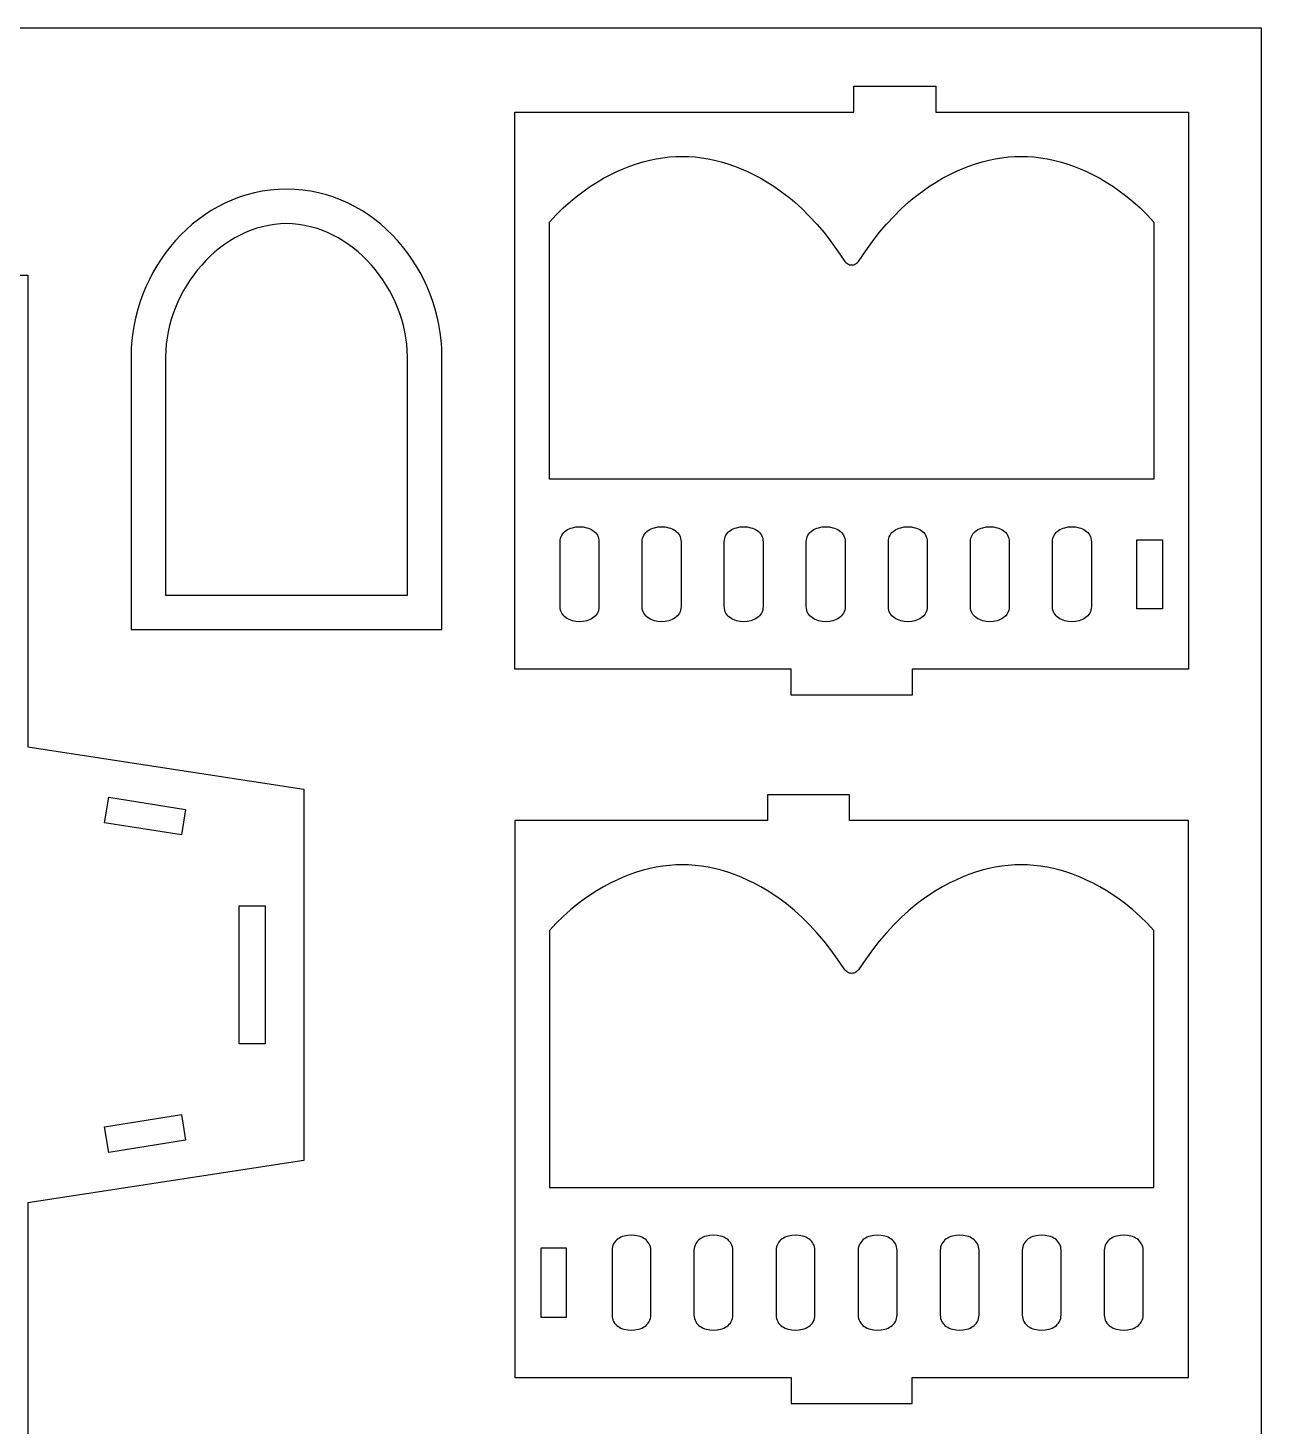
# Model space of a CAD drawing. Extents: x -7719 to 7719, y -4868 to 4868.
# Drawn here: x 818 to 2534, y -383 to 1563 of the extents above; entities that cross this region are included whole.
import ezdxf

# ---------------------------------------------------------------- set-up
doc = ezdxf.new("R2010")
doc.units = 0
doc.header["$MEASUREMENT"] = 0
doc.layers.get('0').update_dxf_attribs({"linetype": 'CONTINUOUS'})

msp = doc.modelspace()

# ---------------------------------------------------------------- linework, layer by layer
for p, q in [((-2514, 1562.6), (2534.3, 1562.6)), ((2534.3, 1562.6), (2534.3, -1562.6)), ((1967.6, 1445.4), (1967.6, 1481.4)), ((1967.6, 1481.4), (2081.8, 1481.4)), ((2081.8, 1481.4), (2081.8, 1445.4)), ((1495.8, 1445.4), (1967.6, 1445.4)), ((1495.8, 670.1), (1495.8, 1445.4)), ((2081.8, 1445.4), (2433.4, 1445.4)), ((2433.4, 1445.4), (2433.4, 670.1)), ((1692.7, 1380.5), (1701.8, 1381.9)), ((1701.8, 1381.9), (1710.9, 1383)), ((1710.9, 1383), (1719.8, 1383.6)), ((1719.8, 1383.6), (1728.7, 1383.9)), ((1728.7, 1383.9), (1737.6, 1383.6)), ((1737.6, 1383.6), (1746.6, 1383)), ((1746.6, 1383), (1755.6, 1381.9)), ((1755.6, 1381.9), (1764.7, 1380.5)), ((2164.5, 1380.5), (2173.6, 1381.9)), ((2173.6, 1381.9), (2182.6, 1383)), ((2182.6, 1383), (2191.6, 1383.6)), ((2191.6, 1383.6), (2200.5, 1383.9)), ((2200.5, 1383.9), (2209.4, 1383.6)), ((2209.4, 1383.6), (2218.3, 1383)), ((2218.3, 1383), (2227.4, 1381.9)), ((2227.4, 1381.9), (2236.5, 1380.5)), ((1628.5, 1358.2), (1637.6, 1362.6)), ((1637.6, 1362.6), (1646.8, 1366.7)), ((1646.8, 1366.7), (1656, 1370.3)), ((1656, 1370.3), (1665.2, 1373.5)), ((1665.2, 1373.5), (1674.4, 1376.2)), ((1674.4, 1376.2), (1683.6, 1378.6)), ((1683.6, 1378.6), (1692.7, 1380.5)), ((1764.7, 1380.5), (1773.9, 1378.6)), ((1773.9, 1378.6), (1783, 1376.2)), ((1783, 1376.2), (1792.2, 1373.5)), ((1792.2, 1373.5), (1801.4, 1370.3)), ((1801.4, 1370.3), (1810.7, 1366.7)), ((1810.7, 1366.7), (1819.8, 1362.6)), ((1819.8, 1362.6), (1829, 1358.2)), ((2100.2, 1358.2), (2109.4, 1362.6)), ((2109.4, 1362.6), (2118.6, 1366.7)), ((2118.6, 1366.7), (2127.8, 1370.3)), ((2127.8, 1370.3), (2137, 1373.5)), ((2137, 1373.5), (2146.2, 1376.2)), ((2146.2, 1376.2), (2155.3, 1378.6)), ((2155.3, 1378.6), (2164.5, 1380.5)), ((2236.5, 1380.5), (2245.6, 1378.6)), ((2245.6, 1378.6), (2254.8, 1376.2)), ((2254.8, 1376.2), (2264, 1373.5)), ((2264, 1373.5), (2273.2, 1370.3)), ((2273.2, 1370.3), (2282.4, 1366.7)), ((2282.4, 1366.7), (2291.6, 1362.6)), ((2291.6, 1362.6), (2300.8, 1358.2)), ((1601.3, 1342.2), (1610.3, 1348)), ((1610.3, 1348), (1619.3, 1353.3)), ((1619.3, 1353.3), (1628.5, 1358.2)), ((1829, 1358.2), (1838.1, 1353.3)), ((1838.1, 1353.3), (1847.2, 1348)), ((1847.2, 1348), (1856.1, 1342.2)), ((2073.1, 1342.2), (2082.1, 1348)), ((2082.1, 1348), (2091.1, 1353.3)), ((2091.1, 1353.3), (2100.2, 1358.2)), ((2300.8, 1358.2), (2309.9, 1353.3)), ((2309.9, 1353.3), (2318.9, 1348)), ((2318.9, 1348), (2327.9, 1342.2)), ((1102.2, 1323.1), (1092.3, 1318.7)), ((1112.4, 1327), (1102.2, 1323.1)), ((1122.8, 1330.4), (1112.4, 1327)), ((1133.4, 1333.2), (1122.8, 1330.4)), ((1144.3, 1335.4), (1133.4, 1333.2)), ((1155.4, 1337), (1144.3, 1335.4)), ((1166.7, 1337.9), (1155.4, 1337)), ((1178.2, 1338.3), (1166.7, 1337.9)), ((1189.7, 1337.9), (1178.2, 1338.3)), ((1201, 1337), (1189.7, 1337.9)), ((1212, 1335.4), (1201, 1337)), ((1222.9, 1333.2), (1212, 1335.4)), ((1233.6, 1330.4), (1222.9, 1333.2)), ((1244, 1327), (1233.6, 1330.4)), ((1254.2, 1323.1), (1244, 1327)), ((1264.1, 1318.7), (1254.2, 1323.1)), ((1573.2, 1321.1), (1583.6, 1329.5)), ((1583.6, 1329.5), (1592.4, 1336.1)), ((1592.4, 1336.1), (1601.3, 1342.2)), ((1856.1, 1342.2), (1865.1, 1336.1)), ((1865.1, 1336.1), (1873.9, 1329.5)), ((1873.9, 1329.5), (1879.4, 1325)), ((1879.4, 1325), (1884.9, 1320.4)), ((2044.3, 1320.4), (2049.8, 1325)), ((2049.8, 1325), (2055.3, 1329.5)), ((2055.3, 1329.5), (2064.2, 1336.1)), ((2064.2, 1336.1), (2073.1, 1342.2)), ((2327.9, 1342.2), (2336.8, 1336.1)), ((2336.8, 1336.1), (2345.6, 1329.5)), ((2345.6, 1329.5), (2356, 1321.1)), ((1073.3, 1308.3), (1064.3, 1302.5)), ((1082.7, 1313.8), (1073.3, 1308.3)), ((1092.3, 1318.7), (1082.7, 1313.8)), ((1273.7, 1313.8), (1264.1, 1318.7)), ((1283, 1308.3), (1273.7, 1313.8)), ((1292.1, 1302.5), (1283, 1308.3)), ((1553.4, 1302.5), (1563.2, 1312.1)), ((1563.2, 1312.1), (1573.2, 1321.1)), ((1884.9, 1320.4), (1895.7, 1310.7)), ((1895.7, 1310.7), (1906.1, 1300.3)), ((2023.1, 1300.3), (2033.5, 1310.7)), ((2033.5, 1310.7), (2044.3, 1320.4)), ((2356, 1321.1), (2366, 1312.1)), ((2366, 1312.1), (2375.8, 1302.5)), ((1047.1, 1289.4), (1039, 1282.2)), ((1055.5, 1296.1), (1047.1, 1289.4)), ((1064.3, 1302.5), (1055.5, 1296.1)), ((1144.9, 1286), (1136.9, 1283.8)), ((1153.1, 1287.8), (1144.9, 1286)), ((1161.3, 1289.1), (1153.1, 1287.8)), ((1169.7, 1289.9), (1161.3, 1289.1)), ((1178.2, 1290.2), (1169.7, 1289.9)), ((1186.6, 1289.9), (1178.2, 1290.2)), ((1195, 1289.1), (1186.6, 1289.9)), ((1203.3, 1287.8), (1195, 1289.1)), ((1211.4, 1286), (1203.3, 1287.8)), ((1219.5, 1283.8), (1211.4, 1286)), ((1300.9, 1296.1), (1292.1, 1302.5)), ((1309.3, 1289.4), (1300.9, 1296.1)), ((1317.4, 1282.2), (1309.3, 1289.4)), ((1543.9, 1292.4), (1553.4, 1302.5)), ((1543.9, 934.5), (1543.9, 1292.4)), ((1906.1, 1300.3), (1916.3, 1289.3)), ((1916.3, 1289.3), (1926.2, 1277.7)), ((2003, 1277.7), (2012.9, 1289.3)), ((2012.9, 1289.3), (2023.1, 1300.3)), ((2375.8, 1302.5), (2385.3, 1292.4)), ((2385.3, 1292.4), (2385.3, 934.5)), ((1023.8, 1266.7), (1016.7, 1258.4)), ((1031.2, 1274.6), (1023.8, 1266.7)), ((1039, 1282.2), (1031.2, 1274.6)), ((1099, 1266), (1091.9, 1261.3)), ((1106.2, 1270.4), (1099, 1266)), ((1113.6, 1274.4), (1106.2, 1270.4)), ((1121.2, 1277.9), (1113.6, 1274.4)), ((1129, 1281.1), (1121.2, 1277.9)), ((1136.9, 1283.8), (1129, 1281.1)), ((1227.4, 1281.1), (1219.5, 1283.8)), ((1235.1, 1277.9), (1227.4, 1281.1)), ((1242.7, 1274.4), (1235.1, 1277.9)), ((1250.1, 1270.4), (1242.7, 1274.4)), ((1257.4, 1266), (1250.1, 1270.4)), ((1264.4, 1261.3), (1257.4, 1266)), ((1325.2, 1274.6), (1317.4, 1282.2)), ((1332.6, 1266.7), (1325.2, 1274.6)), ((1339.6, 1258.4), (1332.6, 1266.7)), ((1926.2, 1277.7), (1935.8, 1265.4)), ((1935.8, 1265.4), (1945.1, 1252.5)), ((1984.1, 1252.5), (1993.4, 1265.4)), ((1993.4, 1265.4), (2003, 1277.7)), ((1010, 1249.8), (1003.7, 1240.9)), ((1016.7, 1258.4), (1010, 1249.8)), ((1078.5, 1250.8), (1072.1, 1245)), ((1085.1, 1256.2), (1078.5, 1250.8)), ((1091.9, 1261.3), (1085.1, 1256.2)), ((1271.2, 1256.2), (1264.4, 1261.3)), ((1277.8, 1250.8), (1271.2, 1256.2)), ((1284.2, 1245), (1277.8, 1250.8)), ((1346.3, 1249.8), (1339.6, 1258.4)), ((1352.6, 1240.9), (1346.3, 1249.8)), ((1945.1, 1252.5), (1954.2, 1238.9)), ((1975, 1238.9), (1984.1, 1252.5)), ((997.8, 1231.7), (992.3, 1222.2)), ((1003.7, 1240.9), (997.8, 1231.7)), ((1054.5, 1226), (1049.1, 1219.1)), ((1060.1, 1232.6), (1054.5, 1226)), ((1066, 1239), (1060.1, 1232.6)), ((1072.1, 1245), (1066, 1239)), ((1290.4, 1239), (1284.2, 1245)), ((1296.2, 1232.6), (1290.4, 1239)), ((1301.9, 1226), (1296.2, 1232.6)), ((1307.2, 1219.1), (1301.9, 1226)), ((1358.5, 1231.7), (1352.6, 1240.9)), ((1364, 1222.2), (1358.5, 1231.7)), ((1954.2, 1238.9), (1955.3, 1237.5)), ((1955.3, 1237.5), (1956.5, 1236.2)), ((1956.5, 1236.2), (1957.7, 1235.2)), ((1957.7, 1235.2), (1959, 1234.3)), ((1959, 1234.3), (1960.3, 1233.6)), ((1960.3, 1233.6), (1961.7, 1233.1)), ((1961.7, 1233.1), (1963.2, 1232.8)), ((1963.2, 1232.8), (1964.6, 1232.7)), ((1964.6, 1232.7), (1966, 1232.8)), ((1966, 1232.8), (1967.5, 1233.1)), ((1967.5, 1233.1), (1968.9, 1233.6)), ((1968.9, 1233.6), (1970.2, 1234.3)), ((1970.2, 1234.3), (1971.5, 1235.2)), ((1971.5, 1235.2), (1972.8, 1236.2)), ((1972.8, 1236.2), (1973.9, 1237.5)), ((1973.9, 1237.5), (1975, 1238.9)), ((554, 1218.4), (818.4, 1218.4)), ((818.4, 1218.4), (818.4, 562.3)), ((987.3, 1212.5), (982.6, 1202.5)), ((992.3, 1222.2), (987.3, 1212.5)), ((1044.1, 1212), (1039.3, 1204.7)), ((1049.1, 1219.1), (1044.1, 1212)), ((1312.3, 1212), (1307.2, 1219.1)), ((1317, 1204.7), (1312.3, 1212)), ((1369.1, 1212.5), (1364, 1222.2)), ((1373.7, 1202.5), (1369.1, 1212.5)), ((978.4, 1192.3), (974.6, 1181.9)), ((982.6, 1202.5), (978.4, 1192.3)), ((1030.8, 1189.4), (1027, 1181.4)), ((1034.9, 1197.1), (1030.8, 1189.4)), ((1039.3, 1204.7), (1034.9, 1197.1)), ((1321.4, 1197.1), (1317, 1204.7)), ((1325.6, 1189.4), (1321.4, 1197.1)), ((1329.3, 1181.4), (1325.6, 1189.4)), ((1377.9, 1192.3), (1373.7, 1202.5)), ((1381.7, 1181.9), (1377.9, 1192.3)), ((971.4, 1171.4), (968.5, 1160.7)), ((974.6, 1181.9), (971.4, 1171.4)), ((1023.6, 1173.4), (1020.5, 1165.1)), ((1027, 1181.4), (1023.6, 1173.4)), ((1332.8, 1173.4), (1329.3, 1181.4)), ((1335.8, 1165.1), (1332.8, 1173.4)), ((1385, 1171.4), (1381.7, 1181.9)), ((1387.8, 1160.7), (1385, 1171.4)), ((966.2, 1149.9), (964.4, 1138.9)), ((968.5, 1160.7), (966.2, 1149.9)), ((1015.5, 1148.3), (1013.6, 1139.8)), ((1017.8, 1156.8), (1015.5, 1148.3)), ((1020.5, 1165.1), (1017.8, 1156.8)), ((1338.5, 1156.8), (1335.8, 1165.1)), ((1340.9, 1148.3), (1338.5, 1156.8)), ((1342.8, 1139.8), (1340.9, 1148.3)), ((1390.1, 1149.9), (1387.8, 1160.7)), ((1392, 1138.9), (1390.1, 1149.9)), ((964.4, 1138.9), (963, 1127.9)), ((1012, 1131.1), (1010.9, 1122.5)), ((1013.6, 1139.8), (1012, 1131.1)), ((1344.3, 1131.1), (1342.8, 1139.8)), ((1345.4, 1122.5), (1344.3, 1131.1)), ((1393.3, 1127.9), (1392, 1138.9)), ((962.2, 1116.8), (962, 1105.6)), ((963, 1127.9), (962.2, 1116.8)), ((1010.3, 1113.7), (1010, 1105)), ((1010.9, 1122.5), (1010.3, 1113.7)), ((1346.1, 1113.7), (1345.4, 1122.5)), ((1346.3, 1105), (1346.1, 1113.7)), ((1394.1, 1116.8), (1393.3, 1127.9)), ((1394.4, 1105.6), (1394.1, 1116.8)), ((962, 1105.6), (961.8, 725.2)), ((1010, 1105), (1009.9, 773.3)), ((1346.4, 773.3), (1346.3, 1105)), ((1394.5, 725.2), (1394.4, 1105.6)), ((2385.3, 934.5), (1543.9, 934.5)), ((1560.3, 854.5), (1561.3, 856.6)), ((1561.3, 856.6), (1562.5, 858.5)), ((1562.5, 858.5), (1563.9, 860.2)), ((1563.9, 860.2), (1565.6, 861.8)), ((1565.6, 861.8), (1567.4, 863.2)), ((1567.4, 863.2), (1569.4, 864.4)), ((1569.4, 864.4), (1571.5, 865.5)), ((1571.5, 865.5), (1573.7, 866.4)), ((1573.7, 866.4), (1576.1, 867.1)), ((1576.1, 867.1), (1580.9, 868.1)), ((1580.9, 868.1), (1586, 868.4)), ((1586, 868.4), (1591, 868.1)), ((1591, 868.1), (1595.9, 867.1)), ((1595.9, 867.1), (1598.2, 866.4)), ((1598.2, 866.4), (1600.5, 865.5)), ((1600.5, 865.5), (1602.6, 864.4)), ((1602.6, 864.4), (1604.6, 863.2)), ((1604.6, 863.2), (1606.4, 861.8)), ((1606.4, 861.8), (1608, 860.2)), ((1608, 860.2), (1609.5, 858.5)), ((1609.5, 858.5), (1610.7, 856.6)), ((1610.7, 856.6), (1611.7, 854.5)), ((1674.5, 854.5), (1675.5, 856.6)), ((1675.5, 856.6), (1676.7, 858.5)), ((1676.7, 858.5), (1678.1, 860.2)), ((1678.1, 860.2), (1679.8, 861.8)), ((1679.8, 861.8), (1681.6, 863.2)), ((1681.6, 863.2), (1683.6, 864.4)), ((1683.6, 864.4), (1685.7, 865.5)), ((1685.7, 865.5), (1687.9, 866.4)), ((1687.9, 866.4), (1690.2, 867.1)), ((1690.2, 867.1), (1695.1, 868.1)), ((1695.1, 868.1), (1700.2, 868.4)), ((1700.2, 868.4), (1705.2, 868.1)), ((1705.2, 868.1), (1710.1, 867.1)), ((1710.1, 867.1), (1712.4, 866.4)), ((1712.4, 866.4), (1714.7, 865.5)), ((1714.7, 865.5), (1716.8, 864.4)), ((1716.8, 864.4), (1718.8, 863.2)), ((1718.8, 863.2), (1720.6, 861.8)), ((1720.6, 861.8), (1722.2, 860.2)), ((1722.2, 860.2), (1723.7, 858.5)), ((1723.7, 858.5), (1724.9, 856.6)), ((1724.9, 856.6), (1725.9, 854.5)), ((1788.7, 854.5), (1789.6, 856.6)), ((1789.6, 856.6), (1790.9, 858.5)), ((1790.9, 858.5), (1792.3, 860.2)), ((1792.3, 860.2), (1793.9, 861.8)), ((1793.9, 861.8), (1795.8, 863.2)), ((1795.8, 863.2), (1797.7, 864.4)), ((1797.7, 864.4), (1799.9, 865.5)), ((1799.9, 865.5), (1802.1, 866.4)), ((1802.1, 866.4), (1804.4, 867.1)), ((1804.4, 867.1), (1809.3, 868.1)), ((1809.3, 868.1), (1814.4, 868.4)), ((1814.4, 868.4), (1819.4, 868.1)), ((1819.4, 868.1), (1824.3, 867.1)), ((1824.3, 867.1), (1826.6, 866.4)), ((1826.6, 866.4), (1828.9, 865.5)), ((1828.9, 865.5), (1831, 864.4)), ((1831, 864.4), (1833, 863.2)), ((1833, 863.2), (1834.8, 861.8)), ((1834.8, 861.8), (1836.4, 860.2)), ((1836.4, 860.2), (1837.9, 858.5)), ((1837.9, 858.5), (1839.1, 856.6)), ((1839.1, 856.6), (1840.1, 854.5)), ((1902.8, 854.5), (1903.8, 856.6)), ((1903.8, 856.6), (1905.1, 858.5)), ((1905.1, 858.5), (1906.5, 860.2)), ((1906.5, 860.2), (1908.1, 861.8)), ((1908.1, 861.8), (1910, 863.2)), ((1910, 863.2), (1911.9, 864.4)), ((1911.9, 864.4), (1914, 865.5)), ((1914, 865.5), (1916.3, 866.4)), ((1916.3, 866.4), (1918.6, 867.1)), ((1918.6, 867.1), (1923.5, 868.1)), ((1923.5, 868.1), (1928.5, 868.4)), ((1928.5, 868.4), (1933.6, 868.1)), ((1933.6, 868.1), (1938.5, 867.1)), ((1938.5, 867.1), (1940.8, 866.4)), ((1940.8, 866.4), (1943, 865.5)), ((1943, 865.5), (1945.2, 864.4)), ((1945.2, 864.4), (1947.1, 863.2)), ((1947.1, 863.2), (1949, 861.8)), ((1949, 861.8), (1950.6, 860.2)), ((1950.6, 860.2), (1952, 858.5)), ((1952, 858.5), (1953.3, 856.6)), ((1953.3, 856.6), (1954.3, 854.5)), ((2017, 854.5), (2018, 856.6)), ((2018, 856.6), (2019.2, 858.5)), ((2019.2, 858.5), (2020.7, 860.2)), ((2020.7, 860.2), (2022.3, 861.8)), ((2022.3, 861.8), (2024.1, 863.2)), ((2024.1, 863.2), (2026.1, 864.4)), ((2026.1, 864.4), (2028.2, 865.5)), ((2028.2, 865.5), (2030.5, 866.4)), ((2030.5, 866.4), (2032.8, 867.1)), ((2032.8, 867.1), (2037.7, 868.1)), ((2037.7, 868.1), (2042.7, 868.4)), ((2042.7, 868.4), (2047.8, 868.1)), ((2047.8, 868.1), (2052.7, 867.1)), ((2052.7, 867.1), (2055, 866.4)), ((2055, 866.4), (2057.2, 865.5)), ((2057.2, 865.5), (2059.3, 864.4)), ((2059.3, 864.4), (2061.3, 863.2)), ((2061.3, 863.2), (2063.1, 861.8)), ((2063.1, 861.8), (2064.8, 860.2)), ((2064.8, 860.2), (2066.2, 858.5)), ((2066.2, 858.5), (2067.5, 856.6)), ((2067.5, 856.6), (2068.4, 854.5)), ((2131.2, 854.5), (2132.2, 856.6)), ((2132.2, 856.6), (2133.4, 858.5)), ((2133.4, 858.5), (2134.9, 860.2)), ((2134.9, 860.2), (2136.5, 861.8)), ((2136.5, 861.8), (2138.3, 863.2)), ((2138.3, 863.2), (2140.3, 864.4)), ((2140.3, 864.4), (2142.4, 865.5)), ((2142.4, 865.5), (2144.7, 866.4)), ((2144.7, 866.4), (2147, 867.1)), ((2147, 867.1), (2151.9, 868.1)), ((2151.9, 868.1), (2156.9, 868.4)), ((2156.9, 868.4), (2162, 868.1)), ((2162, 868.1), (2166.9, 867.1)), ((2166.9, 867.1), (2169.2, 866.4)), ((2169.2, 866.4), (2171.4, 865.5)), ((2171.4, 865.5), (2173.5, 864.4)), ((2173.5, 864.4), (2175.5, 863.2)), ((2175.5, 863.2), (2177.3, 861.8)), ((2177.3, 861.8), (2179, 860.2)), ((2179, 860.2), (2180.4, 858.5)), ((2180.4, 858.5), (2181.6, 856.6)), ((2181.6, 856.6), (2182.6, 854.5)), ((2245.4, 854.5), (2246.4, 856.6)), ((2246.4, 856.6), (2247.6, 858.5)), ((2247.6, 858.5), (2249.1, 860.2)), ((2249.1, 860.2), (2250.7, 861.8)), ((2250.7, 861.8), (2252.5, 863.2)), ((2252.5, 863.2), (2254.5, 864.4)), ((2254.5, 864.4), (2256.6, 865.5)), ((2256.6, 865.5), (2258.8, 866.4)), ((2258.8, 866.4), (2261.2, 867.1)), ((2261.2, 867.1), (2266.1, 868.1)), ((2266.1, 868.1), (2271.1, 868.4)), ((2271.1, 868.4), (2276.2, 868.1)), ((2276.2, 868.1), (2281, 867.1)), ((2281, 867.1), (2283.4, 866.4)), ((2283.4, 866.4), (2285.6, 865.5)), ((2285.6, 865.5), (2287.7, 864.4)), ((2287.7, 864.4), (2289.7, 863.2)), ((2289.7, 863.2), (2291.5, 861.8)), ((2291.5, 861.8), (2293.2, 860.2)), ((2293.2, 860.2), (2294.6, 858.5)), ((2294.6, 858.5), (2295.8, 856.6)), ((2295.8, 856.6), (2296.8, 854.5)), ((1558.9, 847.4), (1559.1, 849.9)), ((1558.9, 757.2), (1558.9, 847.4)), ((1559.1, 849.9), (1559.5, 852.3)), ((1559.5, 852.3), (1560.3, 854.5)), ((1611.7, 854.5), (1612.4, 852.3)), ((1612.4, 852.3), (1612.9, 849.9)), ((1612.9, 849.9), (1613, 847.4)), ((1613, 847.4), (1613, 757.2)), ((1673.1, 847.4), (1673.3, 849.9)), ((1673.1, 757.2), (1673.1, 847.4)), ((1673.3, 849.9), (1673.7, 852.3)), ((1673.7, 852.3), (1674.5, 854.5)), ((1725.9, 854.5), (1726.6, 852.3)), ((1726.6, 852.3), (1727.1, 849.9)), ((1727.1, 849.9), (1727.2, 847.4)), ((1727.2, 847.4), (1727.2, 757.2)), ((1787.3, 847.4), (1787.5, 849.9)), ((1787.3, 757.2), (1787.3, 847.4)), ((1787.5, 849.9), (1787.9, 852.3)), ((1787.9, 852.3), (1788.7, 854.5)), ((1840.1, 854.5), (1840.8, 852.3)), ((1840.8, 852.3), (1841.2, 849.9)), ((1841.2, 849.9), (1841.4, 847.4)), ((1841.4, 847.4), (1841.4, 757.2)), ((1901.5, 847.4), (1901.7, 849.9)), ((1901.5, 757.2), (1901.5, 847.4)), ((1901.7, 849.9), (1902.1, 852.3)), ((1902.1, 852.3), (1902.8, 854.5)), ((1954.3, 854.5), (1955, 852.3)), ((1955, 852.3), (1955.4, 849.9)), ((1955.4, 849.9), (1955.6, 847.4)), ((1955.6, 847.4), (1955.6, 757.2)), ((2015.7, 847.4), (2015.8, 849.9)), ((2015.7, 757.2), (2015.7, 847.4)), ((2015.8, 849.9), (2016.3, 852.3)), ((2016.3, 852.3), (2017, 854.5)), ((2068.4, 854.5), (2069.2, 852.3)), ((2069.2, 852.3), (2069.6, 849.9)), ((2069.6, 849.9), (2069.8, 847.4)), ((2069.8, 847.4), (2069.8, 757.2)), ((2129.9, 847.4), (2130, 849.9)), ((2129.9, 757.2), (2129.9, 847.4)), ((2130, 849.9), (2130.5, 852.3)), ((2130.5, 852.3), (2131.2, 854.5)), ((2182.6, 854.5), (2183.4, 852.3)), ((2183.4, 852.3), (2183.8, 849.9)), ((2183.8, 849.9), (2184, 847.4)), ((2184, 847.4), (2184, 757.2)), ((2244.1, 847.4), (2244.2, 849.9)), ((2244.1, 757.2), (2244.1, 847.4)), ((2244.2, 849.9), (2244.7, 852.3)), ((2244.7, 852.3), (2245.4, 854.5)), ((2296.8, 854.5), (2297.5, 852.3)), ((2297.5, 852.3), (2298, 849.9)), ((2298, 849.9), (2298.2, 847.4)), ((2298.2, 847.4), (2298.2, 757.2)), ((2361.3, 754.2), (2361.3, 850.4)), ((2361.3, 850.4), (2397.3, 850.4)), ((2397.3, 850.4), (2397.3, 754.2)), ((1009.9, 773.3), (1346.4, 773.3)), ((1559.1, 754.7), (1558.9, 757.2)), ((1559.5, 752.3), (1559.1, 754.7)), ((1560.3, 750.1), (1559.5, 752.3)), ((1561.3, 748), (1560.3, 750.1)), ((1562.5, 746.1), (1561.3, 748)), ((1563.9, 744.4), (1562.5, 746.1)), ((1565.6, 742.8), (1563.9, 744.4)), ((1567.4, 741.4), (1565.6, 742.8)), ((1569.4, 740.2), (1567.4, 741.4)), ((1571.5, 739.1), (1569.4, 740.2)), ((1602.6, 740.2), (1600.5, 739.1)), ((1604.6, 741.4), (1602.6, 740.2)), ((1606.4, 742.8), (1604.6, 741.4)), ((1608, 744.4), (1606.4, 742.8)), ((1609.5, 746.1), (1608, 744.4)), ((1610.7, 748), (1609.5, 746.1)), ((1611.7, 750.1), (1610.7, 748)), ((1612.4, 752.3), (1611.7, 750.1)), ((1612.9, 754.7), (1612.4, 752.3)), ((1613, 757.2), (1612.9, 754.7)), ((1673.3, 754.7), (1673.1, 757.2)), ((1673.7, 752.3), (1673.3, 754.7)), ((1674.5, 750.1), (1673.7, 752.3)), ((1675.5, 748), (1674.5, 750.1)), ((1676.7, 746.1), (1675.5, 748)), ((1678.1, 744.4), (1676.7, 746.1)), ((1679.8, 742.8), (1678.1, 744.4)), ((1681.6, 741.4), (1679.8, 742.8)), ((1683.6, 740.2), (1681.6, 741.4)), ((1685.7, 739.1), (1683.6, 740.2)), ((1716.8, 740.2), (1714.7, 739.1)), ((1718.8, 741.4), (1716.8, 740.2)), ((1720.6, 742.8), (1718.8, 741.4)), ((1722.2, 744.4), (1720.6, 742.8)), ((1723.7, 746.1), (1722.2, 744.4)), ((1724.9, 748), (1723.7, 746.1)), ((1725.9, 750.1), (1724.9, 748)), ((1726.6, 752.3), (1725.9, 750.1)), ((1727.1, 754.7), (1726.6, 752.3)), ((1727.2, 757.2), (1727.1, 754.7)), ((1787.5, 754.7), (1787.3, 757.2)), ((1787.9, 752.3), (1787.5, 754.7)), ((1788.7, 750.1), (1787.9, 752.3)), ((1789.6, 748), (1788.7, 750.1)), ((1790.9, 746.1), (1789.6, 748)), ((1792.3, 744.4), (1790.9, 746.1)), ((1793.9, 742.8), (1792.3, 744.4)), ((1795.8, 741.4), (1793.9, 742.8)), ((1797.7, 740.2), (1795.8, 741.4)), ((1799.9, 739.1), (1797.7, 740.2)), ((1831, 740.2), (1828.9, 739.1)), ((1833, 741.4), (1831, 740.2)), ((1834.8, 742.8), (1833, 741.4)), ((1836.4, 744.4), (1834.8, 742.8)), ((1837.9, 746.1), (1836.4, 744.4)), ((1839.1, 748), (1837.9, 746.1)), ((1840.1, 750.1), (1839.1, 748)), ((1840.8, 752.3), (1840.1, 750.1)), ((1841.2, 754.7), (1840.8, 752.3)), ((1841.4, 757.2), (1841.2, 754.7)), ((1901.7, 754.7), (1901.5, 757.2)), ((1902.1, 752.3), (1901.7, 754.7)), ((1902.8, 750.1), (1902.1, 752.3)), ((1903.8, 748), (1902.8, 750.1)), ((1905.1, 746.1), (1903.8, 748)), ((1906.5, 744.4), (1905.1, 746.1)), ((1908.1, 742.8), (1906.5, 744.4)), ((1910, 741.4), (1908.1, 742.8)), ((1911.9, 740.2), (1910, 741.4)), ((1914, 739.1), (1911.9, 740.2)), ((1945.2, 740.2), (1943, 739.1)), ((1947.1, 741.4), (1945.2, 740.2)), ((1949, 742.8), (1947.1, 741.4)), ((1950.6, 744.4), (1949, 742.8)), ((1952, 746.1), (1950.6, 744.4)), ((1953.3, 748), (1952, 746.1)), ((1954.3, 750.1), (1953.3, 748)), ((1955, 752.3), (1954.3, 750.1)), ((1955.4, 754.7), (1955, 752.3)), ((1955.6, 757.2), (1955.4, 754.7)), ((2015.8, 754.7), (2015.7, 757.2)), ((2016.3, 752.3), (2015.8, 754.7)), ((2017, 750.1), (2016.3, 752.3)), ((2018, 748), (2017, 750.1)), ((2019.2, 746.1), (2018, 748)), ((2020.7, 744.4), (2019.2, 746.1)), ((2022.3, 742.8), (2020.7, 744.4)), ((2024.1, 741.4), (2022.3, 742.8)), ((2026.1, 740.2), (2024.1, 741.4)), ((2028.2, 739.1), (2026.1, 740.2)), ((2059.3, 740.2), (2057.2, 739.1)), ((2061.3, 741.4), (2059.3, 740.2)), ((2063.1, 742.8), (2061.3, 741.4)), ((2064.8, 744.4), (2063.1, 742.8)), ((2066.2, 746.1), (2064.8, 744.4)), ((2067.5, 748), (2066.2, 746.1)), ((2068.4, 750.1), (2067.5, 748)), ((2069.2, 752.3), (2068.4, 750.1)), ((2069.6, 754.7), (2069.2, 752.3)), ((2069.8, 757.2), (2069.6, 754.7)), ((2130, 754.7), (2129.9, 757.2)), ((2130.5, 752.3), (2130, 754.7)), ((2131.2, 750.1), (2130.5, 752.3)), ((2132.2, 748), (2131.2, 750.1)), ((2133.4, 746.1), (2132.2, 748)), ((2134.9, 744.4), (2133.4, 746.1)), ((2136.5, 742.8), (2134.9, 744.4)), ((2138.3, 741.4), (2136.5, 742.8)), ((2140.3, 740.2), (2138.3, 741.4)), ((2142.4, 739.1), (2140.3, 740.2)), ((2173.5, 740.2), (2171.4, 739.1)), ((2175.5, 741.4), (2173.5, 740.2)), ((2177.3, 742.8), (2175.5, 741.4)), ((2179, 744.4), (2177.3, 742.8)), ((2180.4, 746.1), (2179, 744.4)), ((2181.6, 748), (2180.4, 746.1)), ((2182.6, 750.1), (2181.6, 748)), ((2183.4, 752.3), (2182.6, 750.1)), ((2183.8, 754.7), (2183.4, 752.3)), ((2184, 757.2), (2183.8, 754.7)), ((2244.2, 754.7), (2244.1, 757.2)), ((2244.7, 752.3), (2244.2, 754.7)), ((2245.4, 750.1), (2244.7, 752.3)), ((2246.4, 748), (2245.4, 750.1)), ((2247.6, 746.1), (2246.4, 748)), ((2249.1, 744.4), (2247.6, 746.1)), ((2250.7, 742.8), (2249.1, 744.4)), ((2252.5, 741.4), (2250.7, 742.8)), ((2254.5, 740.2), (2252.5, 741.4)), ((2256.6, 739.1), (2254.5, 740.2)), ((2287.7, 740.2), (2285.6, 739.1)), ((2289.7, 741.4), (2287.7, 740.2)), ((2291.5, 742.8), (2289.7, 741.4)), ((2293.2, 744.4), (2291.5, 742.8)), ((2294.6, 746.1), (2293.2, 744.4)), ((2295.8, 748), (2294.6, 746.1)), ((2296.8, 750.1), (2295.8, 748)), ((2297.5, 752.3), (2296.8, 750.1)), ((2298, 754.7), (2297.5, 752.3)), ((2298.2, 757.2), (2298, 754.7)), ((2397.3, 754.2), (2361.3, 754.2)), ((961.8, 725.2), (1394.5, 725.2)), ((1573.7, 738.2), (1571.5, 739.1)), ((1576.1, 737.5), (1573.7, 738.2)), ((1580.9, 736.5), (1576.1, 737.5)), ((1586, 736.2), (1580.9, 736.5)), ((1591, 736.5), (1586, 736.2)), ((1595.9, 737.5), (1591, 736.5)), ((1598.2, 738.2), (1595.9, 737.5)), ((1600.5, 739.1), (1598.2, 738.2)), ((1687.9, 738.2), (1685.7, 739.1)), ((1690.2, 737.5), (1687.9, 738.2)), ((1695.1, 736.5), (1690.2, 737.5)), ((1700.2, 736.2), (1695.1, 736.5)), ((1705.2, 736.5), (1700.2, 736.2)), ((1710.1, 737.5), (1705.2, 736.5)), ((1712.4, 738.2), (1710.1, 737.5)), ((1714.7, 739.1), (1712.4, 738.2)), ((1802.1, 738.2), (1799.9, 739.1)), ((1804.4, 737.5), (1802.1, 738.2)), ((1809.3, 736.5), (1804.4, 737.5)), ((1814.4, 736.2), (1809.3, 736.5)), ((1819.4, 736.5), (1814.4, 736.2)), ((1824.3, 737.5), (1819.4, 736.5)), ((1826.6, 738.2), (1824.3, 737.5)), ((1828.9, 739.1), (1826.6, 738.2)), ((1916.3, 738.2), (1914, 739.1)), ((1918.6, 737.5), (1916.3, 738.2)), ((1923.5, 736.5), (1918.6, 737.5)), ((1928.5, 736.2), (1923.5, 736.5)), ((1933.6, 736.5), (1928.5, 736.2)), ((1938.5, 737.5), (1933.6, 736.5)), ((1940.8, 738.2), (1938.5, 737.5)), ((1943, 739.1), (1940.8, 738.2)), ((2030.5, 738.2), (2028.2, 739.1)), ((2032.8, 737.5), (2030.5, 738.2)), ((2037.7, 736.5), (2032.8, 737.5)), ((2042.7, 736.2), (2037.7, 736.5)), ((2047.8, 736.5), (2042.7, 736.2)), ((2052.7, 737.5), (2047.8, 736.5)), ((2055, 738.2), (2052.7, 737.5)), ((2057.2, 739.1), (2055, 738.2)), ((2144.7, 738.2), (2142.4, 739.1)), ((2147, 737.5), (2144.7, 738.2)), ((2151.9, 736.5), (2147, 737.5)), ((2156.9, 736.2), (2151.9, 736.5)), ((2162, 736.5), (2156.9, 736.2)), ((2166.9, 737.5), (2162, 736.5)), ((2169.2, 738.2), (2166.9, 737.5)), ((2171.4, 739.1), (2169.2, 738.2)), ((2258.8, 738.2), (2256.6, 739.1)), ((2261.2, 737.5), (2258.8, 738.2)), ((2266.1, 736.5), (2261.2, 737.5)), ((2271.1, 736.2), (2266.1, 736.5)), ((2276.2, 736.5), (2271.1, 736.2)), ((2281, 737.5), (2276.2, 736.5)), ((2283.4, 738.2), (2281, 737.5)), ((2285.6, 739.1), (2283.4, 738.2)), ((1880.5, 670.1), (1495.8, 670.1)), ((1880.5, 634), (1880.5, 670.1)), ((2433.4, 670.1), (2048.7, 670.1)), ((2048.7, 670.1), (2048.7, 634)), ((2048.7, 634), (1880.5, 634)), ((818.4, 562.3), (1202.5, 503.2)), ((925.1, 456.3), (930.8, 491.9)), ((930.8, 491.9), (1037.6, 475)), ((1202.5, 503.2), (1202.5, -13.6)), ((1847.4, 495.5), (1847.4, 459.4)), ((1961.6, 495.5), (1847.4, 495.5)), ((1961.6, 459.4), (1961.6, 495.5)), ((1037.6, 475), (1032, 439.4)), ((1032, 439.4), (925.1, 456.3)), ((1495.8, 459.4), (1495.8, -315.8)), ((1847.4, 459.4), (1495.8, 459.4)), ((2433.4, 459.4), (1961.6, 459.4)), ((2433.4, -315.8), (2433.4, 459.4)), ((1674.4, 390.3), (1665.2, 387.5)), ((1683.6, 392.6), (1674.4, 390.3)), ((1692.7, 394.5), (1683.6, 392.6)), ((1701.8, 396), (1692.7, 394.5)), ((1710.9, 397.1), (1701.8, 396)), ((1719.8, 397.7), (1710.9, 397.1)), ((1728.7, 397.9), (1719.8, 397.7)), ((1737.6, 397.7), (1728.7, 397.9)), ((1746.6, 397.1), (1737.6, 397.7)), ((1755.6, 396), (1746.6, 397.1)), ((1764.7, 394.5), (1755.6, 396)), ((1773.9, 392.6), (1764.7, 394.5)), ((1783, 390.3), (1773.9, 392.6)), ((1792.2, 387.5), (1783, 390.3)), ((2146.2, 390.3), (2137, 387.5)), ((2155.3, 392.6), (2146.2, 390.3)), ((2164.5, 394.5), (2155.3, 392.6)), ((2173.6, 396), (2164.5, 394.5)), ((2182.6, 397.1), (2173.6, 396)), ((2191.6, 397.7), (2182.6, 397.1)), ((2200.5, 397.9), (2191.6, 397.7)), ((2209.4, 397.7), (2200.5, 397.9)), ((2218.3, 397.1), (2209.4, 397.7)), ((2227.4, 396), (2218.3, 397.1)), ((2236.5, 394.5), (2227.4, 396)), ((2245.6, 392.6), (2236.5, 394.5)), ((2254.8, 390.3), (2245.6, 392.6)), ((2264, 387.5), (2254.8, 390.3)), ((1628.5, 372.2), (1619.3, 367.3)), ((1637.6, 376.7), (1628.5, 372.2)), ((1646.8, 380.7), (1637.6, 376.7)), ((1656, 384.3), (1646.8, 380.7)), ((1665.2, 387.5), (1656, 384.3)), ((1801.4, 384.3), (1792.2, 387.5)), ((1810.7, 380.7), (1801.4, 384.3)), ((1819.8, 376.7), (1810.7, 380.7)), ((1829, 372.2), (1819.8, 376.7)), ((1838.1, 367.3), (1829, 372.2)), ((2100.2, 372.2), (2091.1, 367.3)), ((2109.4, 376.7), (2100.2, 372.2)), ((2118.6, 380.7), (2109.4, 376.7)), ((2127.8, 384.3), (2118.6, 380.7)), ((2137, 387.5), (2127.8, 384.3)), ((2273.2, 384.3), (2264, 387.5)), ((2282.4, 380.7), (2273.2, 384.3)), ((2291.6, 376.7), (2282.4, 380.7)), ((2300.8, 372.2), (2291.6, 376.7)), ((2309.9, 367.3), (2300.8, 372.2)), ((1601.3, 356.3), (1592.4, 350.1)), ((1610.3, 362), (1601.3, 356.3)), ((1619.3, 367.3), (1610.3, 362)), ((1847.2, 362), (1838.1, 367.3)), ((1856.1, 356.3), (1847.2, 362)), ((1865.1, 350.1), (1856.1, 356.3)), ((2073.1, 356.3), (2064.2, 350.1)), ((2082.1, 362), (2073.1, 356.3)), ((2091.1, 367.3), (2082.1, 362)), ((2318.9, 362), (2309.9, 367.3)), ((2327.9, 356.3), (2318.9, 362)), ((2336.8, 350.1), (2327.9, 356.3)), ((1112.3, 148.6), (1112.3, 341)), ((1112.3, 341), (1148.4, 341)), ((1148.4, 341), (1148.4, 148.6)), ((1573.2, 335.1), (1563.2, 326.1)), ((1583.6, 343.5), (1573.2, 335.1)), ((1592.4, 350.1), (1583.6, 343.5)), ((1873.9, 343.5), (1865.1, 350.1)), ((1879.5, 339.1), (1873.9, 343.5)), ((1884.9, 334.5), (1879.5, 339.1)), ((1895.7, 324.8), (1884.9, 334.5)), ((2044.3, 334.5), (2033.5, 324.8)), ((2049.8, 339.1), (2044.3, 334.5)), ((2055.3, 343.5), (2049.8, 339.1)), ((2064.2, 350.1), (2055.3, 343.5)), ((2345.6, 343.5), (2336.8, 350.1)), ((2356, 335.1), (2345.6, 343.5)), ((2366, 326.1), (2356, 335.1)), ((1553.4, 316.6), (1543.9, 306.5)), ((1563.2, 326.1), (1553.4, 316.6)), ((1906.1, 314.4), (1895.7, 324.8)), ((1916.3, 303.4), (1906.1, 314.4)), ((2023.1, 314.4), (2012.9, 303.4)), ((2033.5, 324.8), (2023.1, 314.4)), ((2375.8, 316.6), (2366, 326.1)), ((2385.3, 306.5), (2375.8, 316.6)), ((1543.9, 306.5), (1543.9, -51.4)), ((1926.2, 291.7), (1916.3, 303.4)), ((2012.9, 303.4), (2003, 291.7)), ((2385.3, -51.4), (2385.3, 306.5)), ((1935.8, 279.4), (1926.2, 291.7)), ((1945.1, 266.5), (1935.8, 279.4)), ((1993.4, 279.4), (1984.1, 266.5)), ((2003, 291.7), (1993.4, 279.4)), ((1954.2, 253), (1945.1, 266.5)), ((1955.3, 251.6), (1954.2, 253)), ((1975, 253), (1973.9, 251.6)), ((1984.1, 266.5), (1975, 253)), ((1956.5, 250.3), (1955.3, 251.6)), ((1957.7, 249.2), (1956.5, 250.3)), ((1959, 248.4), (1957.7, 249.2)), ((1960.3, 247.7), (1959, 248.4)), ((1961.7, 247.2), (1960.3, 247.7)), ((1963.2, 246.9), (1961.7, 247.2)), ((1964.6, 246.8), (1963.2, 246.9)), ((1966, 246.9), (1964.6, 246.8)), ((1967.5, 247.2), (1966, 246.9)), ((1968.9, 247.7), (1967.5, 247.2)), ((1970.2, 248.4), (1968.9, 247.7)), ((1971.5, 249.2), (1970.2, 248.4)), ((1972.8, 250.3), (1971.5, 249.2)), ((1973.9, 251.6), (1972.8, 250.3)), ((1148.4, 148.6), (1112.3, 148.6)), ((925.1, 33.3), (1032, 50.2)), ((1032, 50.2), (1037.6, 14.6)), ((930.8, -2.3), (925.1, 33.3)), ((1037.6, 14.6), (930.8, -2.3)), ((1202.5, -13.6), (818.4, -72.7)), ((1543.9, -51.4), (2385.3, -51.4)), ((818.4, -72.7), (818.4, -728.8)), ((1531.9, -135.6), (1531.9, -231.7)), ((1568, -135.6), (1531.9, -135.6)), ((1568, -231.7), (1568, -135.6)), ((1631.2, -136), (1631.1, -138.6)), ((1631.7, -133.6), (1631.2, -136)), ((1632.4, -131.4), (1631.7, -133.6)), ((1633.4, -129.4), (1632.4, -131.4)), ((1634.6, -127.5), (1633.4, -129.4)), ((1636, -125.7), (1634.6, -127.5)), ((1637.7, -124.2), (1636, -125.7)), ((1639.5, -122.8), (1637.7, -124.2)), ((1641.5, -121.5), (1639.5, -122.8)), ((1643.6, -120.5), (1641.5, -121.5)), ((1645.8, -119.6), (1643.6, -120.5)), ((1648.2, -118.8), (1645.8, -119.6)), ((1653.1, -117.9), (1648.2, -118.8)), ((1658.1, -117.5), (1653.1, -117.9)), ((1663.1, -117.9), (1658.1, -117.5)), ((1668, -118.8), (1663.1, -117.9)), ((1670.4, -119.6), (1668, -118.8)), ((1672.6, -120.5), (1670.4, -119.6)), ((1674.7, -121.5), (1672.6, -120.5)), ((1676.7, -122.8), (1674.7, -121.5)), ((1678.5, -124.2), (1676.7, -122.8)), ((1680.2, -125.7), (1678.5, -124.2)), ((1681.6, -127.5), (1680.2, -125.7)), ((1682.8, -129.4), (1681.6, -127.5)), ((1683.8, -131.4), (1682.8, -129.4)), ((1684.5, -133.6), (1683.8, -131.4)), ((1685, -136), (1684.5, -133.6)), ((1685.1, -138.6), (1685, -136)), ((1745.4, -136), (1745.2, -138.6)), ((1745.9, -133.6), (1745.4, -136)), ((1746.6, -131.4), (1745.9, -133.6)), ((1747.6, -129.4), (1746.6, -131.4)), ((1748.8, -127.5), (1747.6, -129.4)), ((1750.2, -125.7), (1748.8, -127.5)), ((1751.9, -124.2), (1750.2, -125.7)), ((1753.7, -122.8), (1751.9, -124.2)), ((1755.7, -121.5), (1753.7, -122.8)), ((1757.8, -120.5), (1755.7, -121.5)), ((1760, -119.6), (1757.8, -120.5)), ((1762.4, -118.8), (1760, -119.6)), ((1767.2, -117.9), (1762.4, -118.8)), ((1772.3, -117.5), (1767.2, -117.9)), ((1777.3, -117.9), (1772.3, -117.5)), ((1782.2, -118.8), (1777.3, -117.9)), ((1784.6, -119.6), (1782.2, -118.8)), ((1786.8, -120.5), (1784.6, -119.6)), ((1788.9, -121.5), (1786.8, -120.5)), ((1790.9, -122.8), (1788.9, -121.5)), ((1792.7, -124.2), (1790.9, -122.8)), ((1794.3, -125.7), (1792.7, -124.2)), ((1795.8, -127.5), (1794.3, -125.7)), ((1797, -129.4), (1795.8, -127.5)), ((1798, -131.4), (1797, -129.4)), ((1798.7, -133.6), (1798, -131.4)), ((1799.2, -136), (1798.7, -133.6)), ((1799.3, -138.6), (1799.2, -136)), ((1859.6, -136), (1859.4, -138.6)), ((1860, -133.6), (1859.6, -136)), ((1860.8, -131.4), (1860, -133.6)), ((1861.8, -129.4), (1860.8, -131.4)), ((1863, -127.5), (1861.8, -129.4)), ((1864.4, -125.7), (1863, -127.5)), ((1866.1, -124.2), (1864.4, -125.7)), ((1867.9, -122.8), (1866.1, -124.2)), ((1869.9, -121.5), (1867.9, -122.8)), ((1872, -120.5), (1869.9, -121.5)), ((1874.2, -119.6), (1872, -120.5)), ((1876.5, -118.8), (1874.2, -119.6)), ((1881.4, -117.9), (1876.5, -118.8)), ((1886.5, -117.5), (1881.4, -117.9)), ((1891.5, -117.9), (1886.5, -117.5)), ((1896.4, -118.8), (1891.5, -117.9)), ((1898.7, -119.6), (1896.4, -118.8)), ((1901, -120.5), (1898.7, -119.6)), ((1903.1, -121.5), (1901, -120.5)), ((1905.1, -122.8), (1903.1, -121.5)), ((1906.9, -124.2), (1905.1, -122.8)), ((1908.5, -125.7), (1906.9, -124.2)), ((1910, -127.5), (1908.5, -125.7)), ((1911.2, -129.4), (1910, -127.5)), ((1912.2, -131.4), (1911.2, -129.4)), ((1912.9, -133.6), (1912.2, -131.4)), ((1913.4, -136), (1912.9, -133.6)), ((1913.5, -138.6), (1913.4, -136)), ((1973.8, -136), (1973.6, -138.6)), ((1974.2, -133.6), (1973.8, -136)), ((1975, -131.4), (1974.2, -133.6)), ((1975.9, -129.4), (1975, -131.4)), ((1977.2, -127.5), (1975.9, -129.4)), ((1978.6, -125.7), (1977.2, -127.5)), ((1980.3, -124.2), (1978.6, -125.7)), ((1982.1, -122.8), (1980.3, -124.2)), ((1984, -121.5), (1982.1, -122.8)), ((1986.2, -120.5), (1984, -121.5)), ((1988.4, -119.6), (1986.2, -120.5)), ((1990.7, -118.8), (1988.4, -119.6)), ((1995.6, -117.9), (1990.7, -118.8)), ((2000.7, -117.5), (1995.6, -117.9)), ((2005.7, -117.9), (2000.7, -117.5)), ((2010.6, -118.8), (2005.7, -117.9)), ((2012.9, -119.6), (2010.6, -118.8)), ((2015.2, -120.5), (2012.9, -119.6)), ((2017.3, -121.5), (2015.2, -120.5)), ((2019.3, -122.8), (2017.3, -121.5)), ((2021.1, -124.2), (2019.3, -122.8)), ((2022.7, -125.7), (2021.1, -124.2)), ((2024.2, -127.5), (2022.7, -125.7)), ((2025.4, -129.4), (2024.2, -127.5)), ((2026.4, -131.4), (2025.4, -129.4)), ((2027.1, -133.6), (2026.4, -131.4)), ((2027.6, -136), (2027.1, -133.6)), ((2027.7, -138.6), (2027.6, -136)), ((2088, -136), (2087.8, -138.6)), ((2088.4, -133.6), (2088, -136)), ((2089.1, -131.4), (2088.4, -133.6)), ((2090.1, -129.4), (2089.1, -131.4)), ((2091.4, -127.5), (2090.1, -129.4)), ((2092.8, -125.7), (2091.4, -127.5)), ((2094.4, -124.2), (2092.8, -125.7)), ((2096.3, -122.8), (2094.4, -124.2)), ((2098.2, -121.5), (2096.3, -122.8)), ((2100.4, -120.5), (2098.2, -121.5)), ((2102.6, -119.6), (2100.4, -120.5)), ((2104.9, -118.8), (2102.6, -119.6)), ((2109.8, -117.9), (2104.9, -118.8)), ((2114.9, -117.5), (2109.8, -117.9)), ((2119.9, -117.9), (2114.9, -117.5)), ((2124.8, -118.8), (2119.9, -117.9)), ((2127.1, -119.6), (2124.8, -118.8)), ((2129.4, -120.5), (2127.1, -119.6)), ((2131.5, -121.5), (2129.4, -120.5)), ((2133.4, -122.8), (2131.5, -121.5)), ((2135.3, -124.2), (2133.4, -122.8)), ((2136.9, -125.7), (2135.3, -124.2)), ((2138.3, -127.5), (2136.9, -125.7)), ((2139.6, -129.4), (2138.3, -127.5)), ((2140.6, -131.4), (2139.6, -129.4)), ((2141.3, -133.6), (2140.6, -131.4)), ((2141.7, -136), (2141.3, -133.6)), ((2141.9, -138.6), (2141.7, -136)), ((2202.1, -136), (2202, -138.6)), ((2202.6, -133.6), (2202.1, -136)), ((2203.3, -131.4), (2202.6, -133.6)), ((2204.3, -129.4), (2203.3, -131.4)), ((2205.5, -127.5), (2204.3, -129.4)), ((2207, -125.7), (2205.5, -127.5)), ((2208.6, -124.2), (2207, -125.7)), ((2210.4, -122.8), (2208.6, -124.2)), ((2212.4, -121.5), (2210.4, -122.8)), ((2214.5, -120.5), (2212.4, -121.5)), ((2216.8, -119.6), (2214.5, -120.5)), ((2219.1, -118.8), (2216.8, -119.6)), ((2224, -117.9), (2219.1, -118.8)), ((2229, -117.5), (2224, -117.9)), ((2234.1, -117.9), (2229, -117.5)), ((2239, -118.8), (2234.1, -117.9)), ((2241.3, -119.6), (2239, -118.8)), ((2243.5, -120.5), (2241.3, -119.6)), ((2245.7, -121.5), (2243.5, -120.5)), ((2247.6, -122.8), (2245.7, -121.5)), ((2249.5, -124.2), (2247.6, -122.8)), ((2251.1, -125.7), (2249.5, -124.2)), ((2252.5, -127.5), (2251.1, -125.7)), ((2253.8, -129.4), (2252.5, -127.5)), ((2254.7, -131.4), (2253.8, -129.4)), ((2255.5, -133.6), (2254.7, -131.4)), ((2255.9, -136), (2255.5, -133.6)), ((2256.1, -138.6), (2255.9, -136)), ((2316.3, -136), (2316.2, -138.6)), ((2316.8, -133.6), (2316.3, -136)), ((2317.5, -131.4), (2316.8, -133.6)), ((2318.5, -129.4), (2317.5, -131.4)), ((2319.7, -127.5), (2318.5, -129.4)), ((2321.2, -125.7), (2319.7, -127.5)), ((2322.8, -124.2), (2321.2, -125.7)), ((2324.6, -122.8), (2322.8, -124.2)), ((2326.6, -121.5), (2324.6, -122.8)), ((2328.7, -120.5), (2326.6, -121.5)), ((2331, -119.6), (2328.7, -120.5)), ((2333.3, -118.8), (2331, -119.6)), ((2338.2, -117.9), (2333.3, -118.8)), ((2343.2, -117.5), (2338.2, -117.9)), ((2348.3, -117.9), (2343.2, -117.5)), ((2353.2, -118.8), (2348.3, -117.9)), ((2355.5, -119.6), (2353.2, -118.8)), ((2357.7, -120.5), (2355.5, -119.6)), ((2359.8, -121.5), (2357.7, -120.5)), ((2361.8, -122.8), (2359.8, -121.5)), ((2363.6, -124.2), (2361.8, -122.8)), ((2365.3, -125.7), (2363.6, -124.2)), ((2366.7, -127.5), (2365.3, -125.7)), ((2367.9, -129.4), (2366.7, -127.5)), ((2368.9, -131.4), (2367.9, -129.4)), ((2369.7, -133.6), (2368.9, -131.4)), ((2370.1, -136), (2369.7, -133.6)), ((2370.3, -138.6), (2370.1, -136)), ((1631.1, -138.6), (1631.1, -228.7)), ((1685.1, -228.7), (1685.1, -138.6)), ((1745.2, -138.6), (1745.2, -228.7)), ((1799.3, -228.7), (1799.3, -138.6)), ((1859.4, -138.6), (1859.4, -228.7)), ((1913.5, -228.7), (1913.5, -138.6)), ((1973.6, -138.6), (1973.6, -228.7)), ((2027.7, -228.7), (2027.7, -138.6)), ((2087.8, -138.6), (2087.8, -228.7)), ((2141.9, -228.7), (2141.9, -138.6)), ((2202, -138.6), (2202, -228.7)), ((2256.1, -228.7), (2256.1, -138.6)), ((2316.2, -138.6), (2316.2, -228.7)), ((2370.3, -228.7), (2370.3, -138.6)), ((1531.9, -231.7), (1568, -231.7)), ((1631.1, -228.7), (1631.2, -231.3)), ((1631.2, -231.3), (1631.7, -233.6)), ((1684.5, -233.6), (1685, -231.3)), ((1685, -231.3), (1685.1, -228.7)), ((1745.2, -228.7), (1745.4, -231.3)), ((1745.4, -231.3), (1745.9, -233.6)), ((1798.7, -233.6), (1799.2, -231.3)), ((1799.2, -231.3), (1799.3, -228.7)), ((1859.4, -228.7), (1859.6, -231.3)), ((1859.6, -231.3), (1860, -233.6)), ((1912.9, -233.6), (1913.4, -231.3)), ((1913.4, -231.3), (1913.5, -228.7)), ((1973.6, -228.7), (1973.8, -231.3)), ((1973.8, -231.3), (1974.2, -233.6)), ((2027.1, -233.6), (2027.6, -231.3)), ((2027.6, -231.3), (2027.7, -228.7)), ((2087.8, -228.7), (2088, -231.3)), ((2088, -231.3), (2088.4, -233.6)), ((2141.3, -233.6), (2141.7, -231.3)), ((2141.7, -231.3), (2141.9, -228.7)), ((2202, -228.7), (2202.1, -231.3)), ((2202.1, -231.3), (2202.6, -233.6)), ((2255.5, -233.6), (2255.9, -231.3)), ((2255.9, -231.3), (2256.1, -228.7)), ((2316.2, -228.7), (2316.3, -231.3)), ((2316.3, -231.3), (2316.8, -233.6)), ((2369.7, -233.6), (2370.1, -231.3)), ((2370.1, -231.3), (2370.3, -228.7)), ((1631.7, -233.6), (1632.4, -235.9)), ((1632.4, -235.9), (1633.4, -237.9)), ((1633.4, -237.9), (1634.6, -239.8)), ((1634.6, -239.8), (1636, -241.5)), ((1636, -241.5), (1637.7, -243.1)), ((1637.7, -243.1), (1639.5, -244.5)), ((1639.5, -244.5), (1641.5, -245.7)), ((1641.5, -245.7), (1643.6, -246.8)), ((1643.6, -246.8), (1645.8, -247.7)), ((1645.8, -247.7), (1648.2, -248.4)), ((1648.2, -248.4), (1653.1, -249.4)), ((1653.1, -249.4), (1658.1, -249.7)), ((1658.1, -249.7), (1663.1, -249.4)), ((1663.1, -249.4), (1668, -248.4)), ((1668, -248.4), (1670.4, -247.7)), ((1670.4, -247.7), (1672.6, -246.8)), ((1672.6, -246.8), (1674.7, -245.7)), ((1674.7, -245.7), (1676.7, -244.5)), ((1676.7, -244.5), (1678.5, -243.1)), ((1678.5, -243.1), (1680.2, -241.5)), ((1680.2, -241.5), (1681.6, -239.8)), ((1681.6, -239.8), (1682.8, -237.9)), ((1682.8, -237.9), (1683.8, -235.9)), ((1683.8, -235.9), (1684.5, -233.6)), ((1745.9, -233.6), (1746.6, -235.9)), ((1746.6, -235.9), (1747.6, -237.9)), ((1747.6, -237.9), (1748.8, -239.8)), ((1748.8, -239.8), (1750.2, -241.5)), ((1750.2, -241.5), (1751.9, -243.1)), ((1751.9, -243.1), (1753.7, -244.5)), ((1753.7, -244.5), (1755.7, -245.7)), ((1755.7, -245.7), (1757.8, -246.8)), ((1757.8, -246.8), (1760, -247.7)), ((1760, -247.7), (1762.4, -248.4)), ((1762.4, -248.4), (1767.2, -249.4)), ((1767.2, -249.4), (1772.3, -249.7)), ((1772.3, -249.7), (1777.3, -249.4)), ((1777.3, -249.4), (1782.2, -248.4)), ((1782.2, -248.4), (1784.6, -247.7)), ((1784.6, -247.7), (1786.8, -246.8)), ((1786.8, -246.8), (1788.9, -245.7)), ((1788.9, -245.7), (1790.9, -244.5)), ((1790.9, -244.5), (1792.7, -243.1)), ((1792.7, -243.1), (1794.3, -241.5)), ((1794.3, -241.5), (1795.8, -239.8)), ((1795.8, -239.8), (1797, -237.9)), ((1797, -237.9), (1798, -235.9)), ((1798, -235.9), (1798.7, -233.6)), ((1860, -233.6), (1860.8, -235.9)), ((1860.8, -235.9), (1861.8, -237.9)), ((1861.8, -237.9), (1863, -239.8)), ((1863, -239.8), (1864.4, -241.5)), ((1864.4, -241.5), (1866.1, -243.1)), ((1866.1, -243.1), (1867.9, -244.5)), ((1867.9, -244.5), (1869.9, -245.7)), ((1869.9, -245.7), (1872, -246.8)), ((1872, -246.8), (1874.2, -247.7)), ((1874.2, -247.7), (1876.5, -248.4)), ((1876.5, -248.4), (1881.4, -249.4)), ((1881.4, -249.4), (1886.5, -249.7)), ((1886.5, -249.7), (1891.5, -249.4)), ((1891.5, -249.4), (1896.4, -248.4)), ((1896.4, -248.4), (1898.7, -247.7)), ((1898.7, -247.7), (1901, -246.8)), ((1901, -246.8), (1903.1, -245.7)), ((1903.1, -245.7), (1905.1, -244.5)), ((1905.1, -244.5), (1906.9, -243.1)), ((1906.9, -243.1), (1908.5, -241.5)), ((1908.5, -241.5), (1910, -239.8)), ((1910, -239.8), (1911.2, -237.9)), ((1911.2, -237.9), (1912.2, -235.9)), ((1912.2, -235.9), (1912.9, -233.6)), ((1974.2, -233.6), (1975, -235.9)), ((1975, -235.9), (1975.9, -237.9)), ((1975.9, -237.9), (1977.2, -239.8)), ((1977.2, -239.8), (1978.6, -241.5)), ((1978.6, -241.5), (1980.3, -243.1)), ((1980.3, -243.1), (1982.1, -244.5)), ((1982.1, -244.5), (1984, -245.7)), ((1984, -245.7), (1986.2, -246.8)), ((1986.2, -246.8), (1988.4, -247.7)), ((1988.4, -247.7), (1990.7, -248.4)), ((1990.7, -248.4), (1995.6, -249.4)), ((1995.6, -249.4), (2000.7, -249.7)), ((2000.7, -249.7), (2005.7, -249.4)), ((2005.7, -249.4), (2010.6, -248.4)), ((2010.6, -248.4), (2012.9, -247.7)), ((2012.9, -247.7), (2015.2, -246.8)), ((2015.2, -246.8), (2017.3, -245.7)), ((2017.3, -245.7), (2019.3, -244.5)), ((2019.3, -244.5), (2021.1, -243.1)), ((2021.1, -243.1), (2022.7, -241.5)), ((2022.7, -241.5), (2024.2, -239.8)), ((2024.2, -239.8), (2025.4, -237.9)), ((2025.4, -237.9), (2026.4, -235.9)), ((2026.4, -235.9), (2027.1, -233.6)), ((2088.4, -233.6), (2089.1, -235.9)), ((2089.1, -235.9), (2090.1, -237.9)), ((2090.1, -237.9), (2091.4, -239.8)), ((2091.4, -239.8), (2092.8, -241.5)), ((2092.8, -241.5), (2094.4, -243.1)), ((2094.4, -243.1), (2096.3, -244.5)), ((2096.3, -244.5), (2098.2, -245.7)), ((2098.2, -245.7), (2100.4, -246.8)), ((2100.4, -246.8), (2102.6, -247.7)), ((2102.6, -247.7), (2104.9, -248.4)), ((2104.9, -248.4), (2109.8, -249.4)), ((2109.8, -249.4), (2114.9, -249.7)), ((2114.9, -249.7), (2119.9, -249.4)), ((2119.9, -249.4), (2124.8, -248.4)), ((2124.8, -248.4), (2127.1, -247.7)), ((2127.1, -247.7), (2129.4, -246.8)), ((2129.4, -246.8), (2131.5, -245.7)), ((2131.5, -245.7), (2133.4, -244.5)), ((2133.4, -244.5), (2135.3, -243.1)), ((2135.3, -243.1), (2136.9, -241.5)), ((2136.9, -241.5), (2138.3, -239.8)), ((2138.3, -239.8), (2139.6, -237.9)), ((2139.6, -237.9), (2140.6, -235.9)), ((2140.6, -235.9), (2141.3, -233.6)), ((2202.6, -233.6), (2203.3, -235.9)), ((2203.3, -235.9), (2204.3, -237.9)), ((2204.3, -237.9), (2205.5, -239.8)), ((2205.5, -239.8), (2207, -241.5)), ((2207, -241.5), (2208.6, -243.1)), ((2208.6, -243.1), (2210.4, -244.5)), ((2210.4, -244.5), (2212.4, -245.7)), ((2212.4, -245.7), (2214.5, -246.8)), ((2214.5, -246.8), (2216.8, -247.7)), ((2216.8, -247.7), (2219.1, -248.4)), ((2219.1, -248.4), (2224, -249.4)), ((2224, -249.4), (2229, -249.7)), ((2229, -249.7), (2234.1, -249.4)), ((2234.1, -249.4), (2239, -248.4)), ((2239, -248.4), (2241.3, -247.7)), ((2241.3, -247.7), (2243.5, -246.8)), ((2243.5, -246.8), (2245.7, -245.7)), ((2245.7, -245.7), (2247.6, -244.5)), ((2247.6, -244.5), (2249.5, -243.1)), ((2249.5, -243.1), (2251.1, -241.5)), ((2251.1, -241.5), (2252.5, -239.8)), ((2252.5, -239.8), (2253.8, -237.9)), ((2253.8, -237.9), (2254.7, -235.9)), ((2254.7, -235.9), (2255.5, -233.6)), ((2316.8, -233.6), (2317.5, -235.9)), ((2317.5, -235.9), (2318.5, -237.9)), ((2318.5, -237.9), (2319.7, -239.8)), ((2319.7, -239.8), (2321.2, -241.5)), ((2321.2, -241.5), (2322.8, -243.1)), ((2322.8, -243.1), (2324.6, -244.5)), ((2324.6, -244.5), (2326.6, -245.7)), ((2326.6, -245.7), (2328.7, -246.8)), ((2328.7, -246.8), (2331, -247.7)), ((2331, -247.7), (2333.3, -248.4)), ((2333.3, -248.4), (2338.2, -249.4)), ((2338.2, -249.4), (2343.2, -249.7)), ((2343.2, -249.7), (2348.3, -249.4)), ((2348.3, -249.4), (2353.2, -248.4)), ((2353.2, -248.4), (2355.5, -247.7)), ((2355.5, -247.7), (2357.7, -246.8)), ((2357.7, -246.8), (2359.8, -245.7)), ((2359.8, -245.7), (2361.8, -244.5)), ((2361.8, -244.5), (2363.6, -243.1)), ((2363.6, -243.1), (2365.3, -241.5)), ((2365.3, -241.5), (2366.7, -239.8)), ((2366.7, -239.8), (2367.9, -237.9)), ((2367.9, -237.9), (2368.9, -235.9)), ((2368.9, -235.9), (2369.7, -233.6)), ((1495.8, -315.8), (1880.5, -315.8)), ((1880.5, -315.8), (1880.5, -351.9)), ((2048.7, -315.8), (2433.4, -315.8)), ((2048.7, -351.9), (2048.7, -315.8)), ((1880.5, -351.9), (2048.7, -351.9))]:
    msp.add_line(p, q)

doc.saveas('drawing.dxf')
